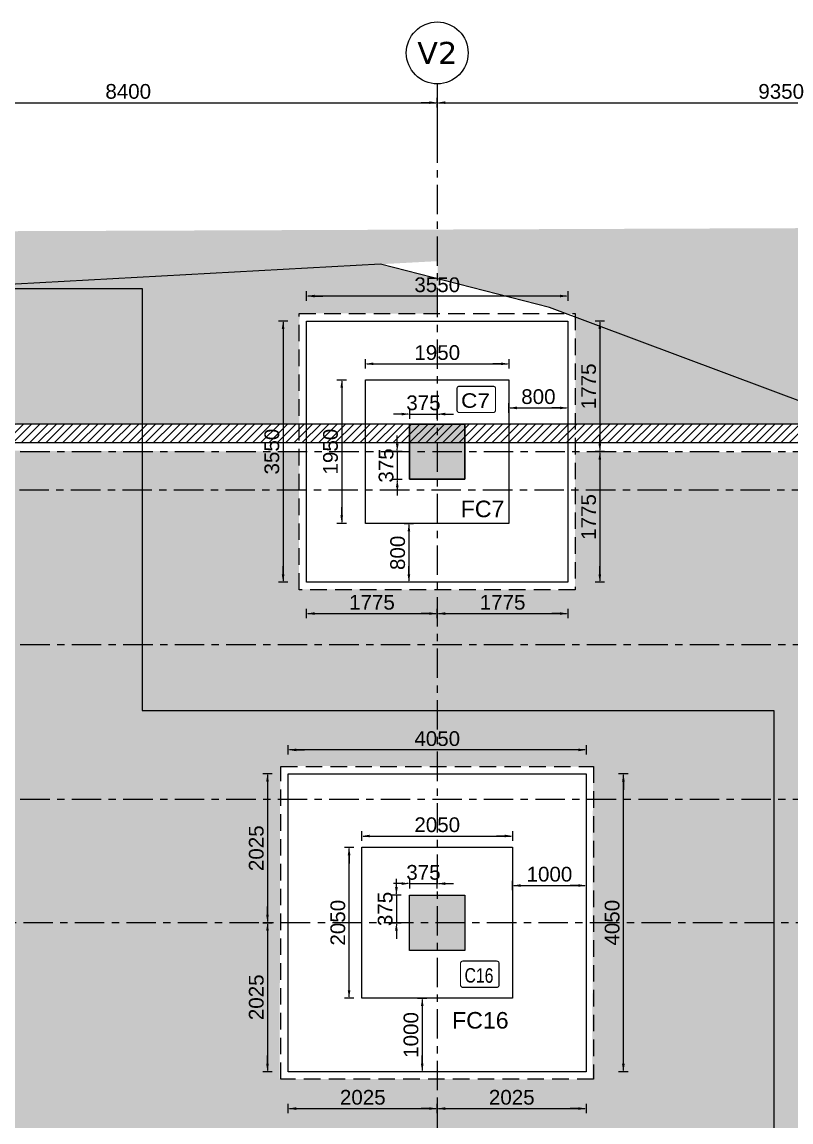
# Model space of a CAD drawing. Extents: x 1878645 to 3043969, y -1160829 to -603973.
# Drawn here: x 2098487 to 2108940, y -660849 to -645905 of the extents above; entities that cross this region are included whole.
import ezdxf
from ezdxf.enums import TextEntityAlignment as Align

# ---------------------------------------------------------------- set-up
doc = ezdxf.new("R2010")
doc.units = 0
doc.header["$LTSCALE"] = 100
doc.header["$PDMODE"] = 66
doc.linetypes.add('Grids', pattern=[7, 4, -1, 1, -1])
doc.linetypes.add('SCHidden', pattern=[0.375, 0.25, -0.125])
doc.layers.get('Defpoints').update_dxf_attribs({"lineweight": 0})
for name, color, linetype in [('A-DIMN-100', 5, 'Continuous'), ('COMMENTS', 30, 'Continuous'), ('Dim', 3, 'Continuous'), ('Footing', 5, 'Continuous'), ('Footing Nos', 4, 'Continuous'), ('LATLONG', 7, 'Continuous'), ('PCC', 2, 'Continuous'), ('RETAIN-WALL', 1, 'Continuous')]:
    doc.layers.add(name, color=color, linetype=linetype)
for name, color, linetype, lineweight in [('A-GRID', 8, 'Grids', 0), ('A-GRID-TAG', 3, 'Continuous', 0), ('ECO COL', 6, 'Continuous', 0), ('Eco_  CNO', 7, 'Continuous', 25)]:
    doc.layers.add(name, color=color, linetype=linetype, lineweight=lineweight)
doc.styles.add('ARIAL', font='arial.ttf')
doc.styles.add('ITA', font='simplex.shx')
doc.styles.add('SC-BBS1', font='SansSerif')
doc.styles.get("Standard").update_dxf_attribs({"font": 'verdana.ttf'})
doc.dimstyles.new('A-150-DIM-EXT_MAIN(FT)', dxfattribs={"dimscale": 0, "dimtxt": 200, "dimasz": 18, "dimexe": 100, "dimexo": 100, "dimgap": 50, "dimtad": 1, "dimdec": 0, "dimdsep": 46, "dimtxsty": 'ARIAL', "dimblk": 'A3', "dimcen": 0.025, "dimse1": 1, "dimse2": 1, "dimclrd": 256, "dimclre": 256, "dimclrt": 7, "dimazin": 2, "dimtfac": 1, "dimtdec": 0, "dimtix": 1, "dimtmove": 2, "dimatfit": 3, "dimldrblk": 'WSA-DOT-100', "dimfxl": 1, "dimtolj": 1, "dimtzin": 0, "dimarcsym": 0})

# ---------------------------------------------------------------- blocks, each defined once
blk = doc.blocks.new('*U14')
at = {"layer": 'A-GRID-TAG', "color": 8, "linetype": 'Grids', "lineweight": 15}
for p, q in [((0, 8), (0, 4)), ((0, 4), (0, 0))]:
    blk.add_line(p, q, dxfattribs=at)
at = {"layer": 'A-GRID-TAG', "linetype": 'Continuous'}
blk.add_circle((0, 13), 5, dxfattribs=at)
at = {"layer": 'A-GRID-TAG', "color": 7}
blk.add_attdef('GN', text='', height=4, dxfattribs=at).set_placement((0, 13), align=Align.MIDDLE_CENTER)
blk = doc.blocks.new('A2')
at = {"layer": 'Dim', "linetype": 'ByBlock', "lineweight": -2, "extrusion": (0, 0, -1)}
blk.add_lwpolyline([(6, 0), (12.2, 0)], dxfattribs=at)
blk.add_solid([(6, -1), (0, 0), (6, 1)], dxfattribs=at)
blk = doc.blocks.new('A3')
at = {"layer": 'Dim', "linetype": 'ByBlock', "lineweight": -2}
blk.add_line((0, 3.59), (0, -3.59), dxfattribs=at)
blk.add_blockref('A2', (0, 0), dxfattribs=at)
blk = doc.blocks.new('*D438')
at = {"layer": 'Defpoints', "color": 0, "transparency": 16777216}
for p in [(2104131, -651232), (2103756, -651367), (2104131, -651367)]:
    blk.add_point(p, dxfattribs=at)
at = {"layer": 'Dim', "lineweight": -2, "transparency": 16777216}
for p, q in [((2103738, -651232), (2103720, -651232)), ((2103756, -651232), (2104131, -651232)), ((2104149, -651232), (2104167, -651232))]:
    blk.add_line(p, q, dxfattribs=at)
at = {"layer": 'Dim', "lineweight": -2, "transparency": 16777216, "xscale": 18, "yscale": 18, "zscale": 18}
blk.add_blockref('A3', (2103756, -651232), dxfattribs=at)
at = {"layer": 'Dim', "lineweight": -2, "transparency": 16777216, "xscale": 18, "yscale": 18, "zscale": 18, "rotation": 180}
blk.add_blockref('A3', (2104131, -651232), dxfattribs=at)
at = {"layer": 'Dim', "color": 7, "transparency": 16777216, "insert": (2103944, -651080), "char_height": 200, "attachment_point": 5, "style": 'ARIAL'}
blk.add_mtext('\\A1;375', dxfattribs=at)
blk = doc.blocks.new('WSA-DOT-100')
at = {"layer": 'A-DIMN-100', "color": 5}
for p, q in [((0, -200), (0, 200)), ((-200, 0), (200, 0))]:
    blk.add_line(p, q, dxfattribs=at)
at = {"layer": 'A-DIMN-100', "color": 1, "const_width": 60}
blk.add_lwpolyline([(-30, 0, 1), (30, 0, 1)], format="xyb", close=True, dxfattribs=at)
blk = doc.blocks.new('*D439')
at = {"layer": 'Defpoints', "color": 0, "transparency": 16777216}
for p in [(2103756, -651742), (2103588, -652117), (2103756, -652117)]:
    blk.add_point(p, dxfattribs=at)
at = {"layer": 'Dim', "lineweight": -2, "transparency": 16777216}
for p, q in [((2103588, -651724), (2103588, -651706)), ((2103588, -651742), (2103588, -652117)), ((2103588, -652135), (2103588, -652153))]:
    blk.add_line(p, q, dxfattribs=at)
at = {"layer": 'Dim', "lineweight": -2, "transparency": 16777216, "xscale": 18, "yscale": 18, "zscale": 18}
for p, rotation in [((2103588, -651742), 270), ((2103588, -652117), 90)]:
    blk.add_blockref('A3', p, dxfattribs=dict(at, rotation=rotation))
at = {"layer": 'Dim', "color": 7, "transparency": 16777216, "insert": (2103436, -651930), "char_height": 200, "attachment_point": 5, "rotation": 90, "style": 'ARIAL'}
blk.add_mtext('\\A1;375', dxfattribs=at)
blk = doc.blocks.new('*D440')
at = {"layer": 'Defpoints', "color": 0, "transparency": 16777216}
for p in [(2103156, -650767), (2102833, -652717), (2103156, -652717)]:
    blk.add_point(p, dxfattribs=at)
at = {"layer": 'Dim', "lineweight": -2, "transparency": 16777216}
blk.add_line((2102833, -650785), (2102833, -652699), dxfattribs=at)
at = {"layer": 'Dim', "lineweight": -2, "transparency": 16777216, "xscale": 18, "yscale": 18, "zscale": 18}
for p, rotation in [((2102833, -650767), 90), ((2102833, -652717), 270)]:
    blk.add_blockref('A3', p, dxfattribs=dict(at, rotation=rotation))
at = {"layer": 'Dim', "color": 7, "transparency": 16777216, "insert": (2102681, -651742), "char_height": 200, "attachment_point": 5, "rotation": 90, "style": 'ARIAL'}
blk.add_mtext('\\A1;1950', dxfattribs=at)
blk = doc.blocks.new('*D441')
at = {"layer": 'Defpoints', "color": 0, "transparency": 16777216}
for p in [(2105106, -650549), (2103156, -650767), (2105106, -650767)]:
    blk.add_point(p, dxfattribs=at)
at = {"layer": 'Dim', "lineweight": -2, "transparency": 16777216}
blk.add_line((2103174, -650549), (2105088, -650549), dxfattribs=at)
at = {"layer": 'Dim', "lineweight": -2, "transparency": 16777216, "xscale": 18, "yscale": 18, "zscale": 18, "rotation": 180}
blk.add_blockref('A3', (2103156, -650549), dxfattribs=at)
at = {"layer": 'Dim', "lineweight": -2, "transparency": 16777216, "xscale": 18, "yscale": 18, "zscale": 18}
blk.add_blockref('A3', (2105106, -650549), dxfattribs=at)
at = {"layer": 'Dim', "color": 7, "transparency": 16777216, "insert": (2104131, -650397), "char_height": 200, "attachment_point": 5, "style": 'ARIAL'}
blk.add_mtext('\\A1;1950', dxfattribs=at)
blk = doc.blocks.new('*D442')
at = {"layer": 'Defpoints', "color": 0, "transparency": 16777216}
for p in [(2105106, -651131), (2105906, -651131), (2105906, -651148)]:
    blk.add_point(p, dxfattribs=at)
at = {"layer": 'Dim', "lineweight": -2, "transparency": 16777216}
blk.add_line((2105124, -651148), (2105888, -651148), dxfattribs=at)
at = {"layer": 'Dim', "lineweight": -2, "transparency": 16777216, "xscale": 18, "yscale": 18, "zscale": 18, "rotation": 180}
blk.add_blockref('A3', (2105106, -651148), dxfattribs=at)
at = {"layer": 'Dim', "lineweight": -2, "transparency": 16777216, "xscale": 18, "yscale": 18, "zscale": 18}
blk.add_blockref('A3', (2105906, -651148), dxfattribs=at)
at = {"layer": 'Dim', "color": 7, "transparency": 16777216, "insert": (2105506, -650996), "char_height": 200, "attachment_point": 5, "style": 'ARIAL'}
blk.add_mtext('\\A1;800', dxfattribs=at)
blk = doc.blocks.new('*D443')
at = {"layer": 'Defpoints', "color": 0, "transparency": 16777216}
for p in [(2103746, -652717), (2103746, -653517), (2103746, -653517)]:
    blk.add_point(p, dxfattribs=at)
at = {"layer": 'Dim', "lineweight": -2, "transparency": 16777216}
blk.add_line((2103746, -652735), (2103746, -653499), dxfattribs=at)
at = {"layer": 'Dim', "lineweight": -2, "transparency": 16777216, "xscale": 18, "yscale": 18, "zscale": 18}
for p, rotation in [((2103746, -652717), 90), ((2103746, -653517), 270)]:
    blk.add_blockref('A3', p, dxfattribs=dict(at, rotation=rotation))
at = {"layer": 'Dim', "color": 7, "transparency": 16777216, "insert": (2103594, -653117), "char_height": 200, "attachment_point": 5, "rotation": 90, "style": 'ARIAL'}
blk.add_mtext('\\A1;800', dxfattribs=at)
blk = doc.blocks.new('*D444')
at = {"layer": 'Defpoints', "color": 0, "transparency": 16777216}
for p in [(2102356, -649628), (2102356, -649967), (2105906, -649967)]:
    blk.add_point(p, dxfattribs=at)
at = {"layer": 'Dim', "lineweight": -2, "transparency": 16777216}
blk.add_line((2105888, -649628), (2102374, -649628), dxfattribs=at)
at = {"layer": 'Dim', "lineweight": -2, "transparency": 16777216, "xscale": 18, "yscale": 18, "zscale": 18, "rotation": 180}
blk.add_blockref('A3', (2102356, -649628), dxfattribs=at)
at = {"layer": 'Dim', "lineweight": -2, "transparency": 16777216, "xscale": 18, "yscale": 18, "zscale": 18}
blk.add_blockref('A3', (2105906, -649628), dxfattribs=at)
at = {"layer": 'Dim', "color": 7, "transparency": 16777216, "insert": (2104131, -649476), "char_height": 200, "attachment_point": 5, "style": 'ARIAL'}
blk.add_mtext('\\A1;3550', dxfattribs=at)
blk = doc.blocks.new('*D445')
at = {"layer": 'Defpoints', "color": 0, "transparency": 16777216}
for p in [(2102356, -649967), (2102036, -653517), (2102356, -653517)]:
    blk.add_point(p, dxfattribs=at)
at = {"layer": 'Dim', "lineweight": -2, "transparency": 16777216}
blk.add_line((2102036, -649985), (2102036, -653499), dxfattribs=at)
at = {"layer": 'Dim', "lineweight": -2, "transparency": 16777216, "xscale": 18, "yscale": 18, "zscale": 18}
for p, rotation in [((2102036, -649967), 90), ((2102036, -653517), 270)]:
    blk.add_blockref('A3', p, dxfattribs=dict(at, rotation=rotation))
at = {"layer": 'Dim', "color": 7, "transparency": 16777216, "insert": (2101884, -651742), "char_height": 200, "attachment_point": 5, "rotation": 90, "style": 'ARIAL'}
blk.add_mtext('\\A1;3550', dxfattribs=at)
blk = doc.blocks.new('*D446')
at = {"layer": 'Defpoints', "color": 0, "transparency": 16777216}
for p in [(2105906, -649967), (2105906, -651742), (2106341, -651742)]:
    blk.add_point(p, dxfattribs=at)
at = {"layer": 'Dim', "lineweight": -2, "transparency": 16777216}
blk.add_line((2106341, -649985), (2106341, -651724), dxfattribs=at)
at = {"layer": 'Dim', "lineweight": -2, "transparency": 16777216, "xscale": 18, "yscale": 18, "zscale": 18}
for p, rotation in [((2106341, -649967), 90), ((2106341, -651742), 270)]:
    blk.add_blockref('A3', p, dxfattribs=dict(at, rotation=rotation))
at = {"layer": 'Dim', "color": 7, "transparency": 16777216, "insert": (2106189, -650855), "char_height": 200, "attachment_point": 5, "rotation": 90, "style": 'ARIAL'}
blk.add_mtext('\\A1;1775', dxfattribs=at)
blk = doc.blocks.new('*D447')
at = {"layer": 'Defpoints', "color": 0, "transparency": 16777216}
for p in [(2105906, -651742), (2105906, -653517), (2106341, -653517)]:
    blk.add_point(p, dxfattribs=at)
at = {"layer": 'Dim', "lineweight": -2, "transparency": 16777216}
blk.add_line((2106341, -651760), (2106341, -653499), dxfattribs=at)
at = {"layer": 'Dim', "lineweight": -2, "transparency": 16777216, "xscale": 18, "yscale": 18, "zscale": 18}
for p, rotation in [((2106341, -651742), 90), ((2106341, -653517), 270)]:
    blk.add_blockref('A3', p, dxfattribs=dict(at, rotation=rotation))
at = {"layer": 'Dim', "color": 7, "transparency": 16777216, "insert": (2106189, -652630), "char_height": 200, "attachment_point": 5, "rotation": 90, "style": 'ARIAL'}
blk.add_mtext('\\A1;1775', dxfattribs=at)
blk = doc.blocks.new('*D448')
at = {"layer": 'Defpoints', "color": 0, "transparency": 16777216}
for p in [(2102356, -653517), (2104131, -653517), (2104131, -653942)]:
    blk.add_point(p, dxfattribs=at)
at = {"layer": 'Dim', "lineweight": -2, "transparency": 16777216}
blk.add_line((2102374, -653942), (2104113, -653942), dxfattribs=at)
at = {"layer": 'Dim', "lineweight": -2, "transparency": 16777216, "xscale": 18, "yscale": 18, "zscale": 18, "rotation": 180}
blk.add_blockref('A3', (2102356, -653942), dxfattribs=at)
at = {"layer": 'Dim', "lineweight": -2, "transparency": 16777216, "xscale": 18, "yscale": 18, "zscale": 18}
blk.add_blockref('A3', (2104131, -653942), dxfattribs=at)
at = {"layer": 'Dim', "color": 7, "transparency": 16777216, "insert": (2103244, -653790), "char_height": 200, "attachment_point": 5, "style": 'ARIAL'}
blk.add_mtext('\\A1;1775', dxfattribs=at)
blk = doc.blocks.new('*D449')
at = {"layer": 'Defpoints', "color": 0, "transparency": 16777216}
for p in [(2104131, -653517), (2105906, -653517), (2105906, -653942)]:
    blk.add_point(p, dxfattribs=at)
at = {"layer": 'Dim', "lineweight": -2, "transparency": 16777216}
blk.add_line((2104149, -653942), (2105888, -653942), dxfattribs=at)
at = {"layer": 'Dim', "lineweight": -2, "transparency": 16777216, "xscale": 18, "yscale": 18, "zscale": 18, "rotation": 180}
blk.add_blockref('A3', (2104131, -653942), dxfattribs=at)
at = {"layer": 'Dim', "lineweight": -2, "transparency": 16777216, "xscale": 18, "yscale": 18, "zscale": 18}
blk.add_blockref('A3', (2105906, -653942), dxfattribs=at)
at = {"layer": 'Dim', "color": 7, "transparency": 16777216, "insert": (2105019, -653790), "char_height": 200, "attachment_point": 5, "style": 'ARIAL'}
blk.add_mtext('\\A1;1775', dxfattribs=at)
blk = doc.blocks.new('*D465')
at = {"layer": 'Defpoints', "color": 0, "transparency": 16777216}
for p in [(2103756, -657767), (2103576, -658142), (2103756, -658142)]:
    blk.add_point(p, dxfattribs=at)
at = {"layer": 'Dim', "lineweight": -2, "transparency": 16777216}
for p, q in [((2103576, -657749), (2103576, -657731)), ((2103576, -657767), (2103576, -658142)), ((2103576, -658160), (2103576, -658178))]:
    blk.add_line(p, q, dxfattribs=at)
at = {"layer": 'Dim', "lineweight": -2, "transparency": 16777216, "xscale": 18, "yscale": 18, "zscale": 18}
for p, rotation in [((2103576, -657767), 270), ((2103576, -658142), 90)]:
    blk.add_blockref('A3', p, dxfattribs=dict(at, rotation=rotation))
at = {"layer": 'Dim', "color": 7, "transparency": 16777216, "insert": (2103424, -657955), "char_height": 200, "attachment_point": 5, "rotation": 90, "style": 'ARIAL'}
blk.add_mtext('\\A1;375', dxfattribs=at)
blk = doc.blocks.new('*D466')
at = {"layer": 'Defpoints', "color": 0, "transparency": 16777216}
for p in [(2104131, -657611), (2103756, -657767), (2104131, -657767)]:
    blk.add_point(p, dxfattribs=at)
at = {"layer": 'Dim', "lineweight": -2, "transparency": 16777216}
for p, q in [((2103738, -657611), (2103720, -657611)), ((2103756, -657611), (2104131, -657611)), ((2104149, -657611), (2104167, -657611))]:
    blk.add_line(p, q, dxfattribs=at)
at = {"layer": 'Dim', "lineweight": -2, "transparency": 16777216, "xscale": 18, "yscale": 18, "zscale": 18}
blk.add_blockref('A3', (2103756, -657611), dxfattribs=at)
at = {"layer": 'Dim', "lineweight": -2, "transparency": 16777216, "xscale": 18, "yscale": 18, "zscale": 18, "rotation": 180}
blk.add_blockref('A3', (2104131, -657611), dxfattribs=at)
at = {"layer": 'Dim', "color": 7, "transparency": 16777216, "insert": (2103944, -657459), "char_height": 200, "attachment_point": 5, "style": 'ARIAL'}
blk.add_mtext('\\A1;375', dxfattribs=at)
blk = doc.blocks.new('*D467')
at = {"layer": 'Defpoints', "color": 0, "transparency": 16777216}
for p in [(2105156, -657611), (2106156, -657611), (2106156, -657637)]:
    blk.add_point(p, dxfattribs=at)
at = {"layer": 'Dim', "lineweight": -2, "transparency": 16777216}
blk.add_line((2105174, -657637), (2106138, -657637), dxfattribs=at)
at = {"layer": 'Dim', "lineweight": -2, "transparency": 16777216, "xscale": 18, "yscale": 18, "zscale": 18, "rotation": 180}
blk.add_blockref('A3', (2105156, -657637), dxfattribs=at)
at = {"layer": 'Dim', "lineweight": -2, "transparency": 16777216, "xscale": 18, "yscale": 18, "zscale": 18}
blk.add_blockref('A3', (2106156, -657637), dxfattribs=at)
at = {"layer": 'Dim', "color": 7, "transparency": 16777216, "insert": (2105656, -657484), "char_height": 200, "attachment_point": 5, "style": 'ARIAL'}
blk.add_mtext('\\A1;1000', dxfattribs=at)
blk = doc.blocks.new('*D468')
at = {"layer": 'Defpoints', "color": 0, "transparency": 16777216}
for p in [(2103907, -659167), (2103907, -660167), (2103927, -660167)]:
    blk.add_point(p, dxfattribs=at)
at = {"layer": 'Dim', "lineweight": -2, "transparency": 16777216}
blk.add_line((2103927, -659185), (2103927, -660149), dxfattribs=at)
at = {"layer": 'Dim', "lineweight": -2, "transparency": 16777216, "xscale": 18, "yscale": 18, "zscale": 18}
for p, rotation in [((2103927, -659167), 90), ((2103927, -660167), 270)]:
    blk.add_blockref('A3', p, dxfattribs=dict(at, rotation=rotation))
at = {"layer": 'Dim', "color": 7, "transparency": 16777216, "insert": (2103775, -659667), "char_height": 200, "attachment_point": 5, "rotation": 90, "style": 'ARIAL'}
blk.add_mtext('\\A1;1000', dxfattribs=at)
blk = doc.blocks.new('*D469')
at = {"layer": 'Defpoints', "color": 0, "transparency": 16777216}
for p in [(2102933, -657117), (2103106, -657117), (2103106, -659167)]:
    blk.add_point(p, dxfattribs=at)
at = {"layer": 'Dim', "lineweight": -2, "transparency": 16777216}
blk.add_line((2102933, -659149), (2102933, -657135), dxfattribs=at)
at = {"layer": 'Dim', "lineweight": -2, "transparency": 16777216, "xscale": 18, "yscale": 18, "zscale": 18}
for p, rotation in [((2102933, -657117), 90), ((2102933, -659167), 270)]:
    blk.add_blockref('A3', p, dxfattribs=dict(at, rotation=rotation))
at = {"layer": 'Dim', "color": 7, "transparency": 16777216, "insert": (2102781, -658142), "char_height": 200, "attachment_point": 5, "rotation": 90, "style": 'ARIAL'}
blk.add_mtext('\\A1;2050', dxfattribs=at)
blk = doc.blocks.new('*D470')
at = {"layer": 'Defpoints', "color": 0, "transparency": 16777216}
for p in [(2105156, -656964), (2103106, -657117), (2105156, -657117)]:
    blk.add_point(p, dxfattribs=at)
at = {"layer": 'Dim', "lineweight": -2, "transparency": 16777216}
blk.add_line((2103124, -656964), (2105138, -656964), dxfattribs=at)
at = {"layer": 'Dim', "lineweight": -2, "transparency": 16777216, "xscale": 18, "yscale": 18, "zscale": 18, "rotation": 180}
blk.add_blockref('A3', (2103106, -656964), dxfattribs=at)
at = {"layer": 'Dim', "lineweight": -2, "transparency": 16777216, "xscale": 18, "yscale": 18, "zscale": 18}
blk.add_blockref('A3', (2105156, -656964), dxfattribs=at)
at = {"layer": 'Dim', "color": 7, "transparency": 16777216, "insert": (2104131, -656812), "char_height": 200, "attachment_point": 5, "style": 'ARIAL'}
blk.add_mtext('\\A1;2050', dxfattribs=at)
blk = doc.blocks.new('*D471')
at = {"layer": 'Defpoints', "color": 0, "transparency": 16777216}
for p in [(2102106, -655794), (2102106, -656117), (2106156, -656117)]:
    blk.add_point(p, dxfattribs=at)
at = {"layer": 'Dim', "lineweight": -2, "transparency": 16777216}
blk.add_line((2106138, -655794), (2102124, -655794), dxfattribs=at)
at = {"layer": 'Dim', "lineweight": -2, "transparency": 16777216, "xscale": 18, "yscale": 18, "zscale": 18, "rotation": 180}
blk.add_blockref('A3', (2102106, -655794), dxfattribs=at)
at = {"layer": 'Dim', "lineweight": -2, "transparency": 16777216, "xscale": 18, "yscale": 18, "zscale": 18}
blk.add_blockref('A3', (2106156, -655794), dxfattribs=at)
at = {"layer": 'Dim', "color": 7, "transparency": 16777216, "insert": (2104131, -655642), "char_height": 200, "attachment_point": 5, "style": 'ARIAL'}
blk.add_mtext('\\A1;4050', dxfattribs=at)
blk = doc.blocks.new('*D472')
at = {"layer": 'Defpoints', "color": 0, "transparency": 16777216}
for p in [(2102106, -656117), (2101824, -658142), (2102106, -658142)]:
    blk.add_point(p, dxfattribs=at)
at = {"layer": 'Dim', "lineweight": -2, "transparency": 16777216}
blk.add_line((2101824, -656135), (2101824, -658124), dxfattribs=at)
at = {"layer": 'Dim', "lineweight": -2, "transparency": 16777216, "xscale": 18, "yscale": 18, "zscale": 18}
for p, rotation in [((2101824, -656117), 90), ((2101824, -658142), 270)]:
    blk.add_blockref('A3', p, dxfattribs=dict(at, rotation=rotation))
at = {"layer": 'Dim', "color": 7, "transparency": 16777216, "insert": (2101672, -657130), "char_height": 200, "attachment_point": 5, "rotation": 90, "style": 'ARIAL'}
blk.add_mtext('\\A1;2025', dxfattribs=at)
blk = doc.blocks.new('*D473')
at = {"layer": 'Defpoints', "color": 0, "transparency": 16777216}
for p in [(2102106, -658142), (2101824, -660167), (2102106, -660167)]:
    blk.add_point(p, dxfattribs=at)
at = {"layer": 'Dim', "lineweight": -2, "transparency": 16777216}
blk.add_line((2101824, -658160), (2101824, -660149), dxfattribs=at)
at = {"layer": 'Dim', "lineweight": -2, "transparency": 16777216, "xscale": 18, "yscale": 18, "zscale": 18}
for p, rotation in [((2101824, -658142), 90), ((2101824, -660167), 270)]:
    blk.add_blockref('A3', p, dxfattribs=dict(at, rotation=rotation))
at = {"layer": 'Dim', "color": 7, "transparency": 16777216, "insert": (2101672, -659155), "char_height": 200, "attachment_point": 5, "rotation": 90, "style": 'ARIAL'}
blk.add_mtext('\\A1;2025', dxfattribs=at)
blk = doc.blocks.new('*D474')
at = {"layer": 'Defpoints', "color": 0, "transparency": 16777216}
for p in [(2106156, -656117), (2106661, -656117), (2106156, -660167)]:
    blk.add_point(p, dxfattribs=at)
at = {"layer": 'Dim', "lineweight": -2, "transparency": 16777216}
blk.add_line((2106661, -660149), (2106661, -656135), dxfattribs=at)
at = {"layer": 'Dim', "lineweight": -2, "transparency": 16777216, "xscale": 18, "yscale": 18, "zscale": 18}
for p, rotation in [((2106661, -656117), 90), ((2106661, -660167), 270)]:
    blk.add_blockref('A3', p, dxfattribs=dict(at, rotation=rotation))
at = {"layer": 'Dim', "color": 7, "transparency": 16777216, "insert": (2106509, -658142), "char_height": 200, "attachment_point": 5, "rotation": 90, "style": 'ARIAL'}
blk.add_mtext('\\A1;4050', dxfattribs=at)
blk = doc.blocks.new('*D475')
at = {"layer": 'Defpoints', "color": 0, "transparency": 16777216}
for p in [(2102106, -660167), (2104131, -660167), (2104131, -660667)]:
    blk.add_point(p, dxfattribs=at)
at = {"layer": 'Dim', "lineweight": -2, "transparency": 16777216}
blk.add_line((2102124, -660667), (2104113, -660667), dxfattribs=at)
at = {"layer": 'Dim', "lineweight": -2, "transparency": 16777216, "xscale": 18, "yscale": 18, "zscale": 18, "rotation": 180}
blk.add_blockref('A3', (2102106, -660667), dxfattribs=at)
at = {"layer": 'Dim', "lineweight": -2, "transparency": 16777216, "xscale": 18, "yscale": 18, "zscale": 18}
blk.add_blockref('A3', (2104131, -660667), dxfattribs=at)
at = {"layer": 'Dim', "color": 7, "transparency": 16777216, "insert": (2103119, -660515), "char_height": 200, "attachment_point": 5, "style": 'ARIAL'}
blk.add_mtext('\\A1;2025', dxfattribs=at)
blk = doc.blocks.new('*D476')
at = {"layer": 'Defpoints', "color": 0, "transparency": 16777216}
for p in [(2104131, -660167), (2106156, -660167), (2106156, -660667)]:
    blk.add_point(p, dxfattribs=at)
at = {"layer": 'Dim', "lineweight": -2, "transparency": 16777216}
blk.add_line((2104149, -660667), (2106138, -660667), dxfattribs=at)
at = {"layer": 'Dim', "lineweight": -2, "transparency": 16777216, "xscale": 18, "yscale": 18, "zscale": 18, "rotation": 180}
blk.add_blockref('A3', (2104131, -660667), dxfattribs=at)
at = {"layer": 'Dim', "lineweight": -2, "transparency": 16777216, "xscale": 18, "yscale": 18, "zscale": 18}
blk.add_blockref('A3', (2106156, -660667), dxfattribs=at)
at = {"layer": 'Dim', "color": 7, "transparency": 16777216, "insert": (2105144, -660515), "char_height": 200, "attachment_point": 5, "style": 'ARIAL'}
blk.add_mtext('\\A1;2025', dxfattribs=at)
blk = doc.blocks.new('*D415')
at = {"layer": 'Defpoints', "color": 0, "transparency": 16777216}
for p in [(2095731, -647001), (2104131, -647001), (2104131, -647001)]:
    blk.add_point(p, dxfattribs=at)
at = {"layer": 'Dim', "lineweight": -2, "transparency": 16777216}
blk.add_line((2095749, -647001), (2104113, -647001), dxfattribs=at)
at = {"layer": 'Dim', "lineweight": -2, "transparency": 16777216, "xscale": 18, "yscale": 18, "zscale": 18, "rotation": 180}
blk.add_blockref('A3', (2095731, -647001), dxfattribs=at)
at = {"layer": 'Dim', "lineweight": -2, "transparency": 16777216, "xscale": 18, "yscale": 18, "zscale": 18}
blk.add_blockref('A3', (2104131, -647001), dxfattribs=at)
at = {"layer": 'Dim', "color": 7, "transparency": 16777216, "insert": (2099931, -646849), "char_height": 200, "attachment_point": 5, "style": 'ARIAL'}
blk.add_mtext('\\A1;8400', dxfattribs=at)
blk = doc.blocks.new('*D416')
at = {"layer": 'Defpoints', "color": 0, "transparency": 16777216}
for p in [(2104131, -647001), (2113481, -647001), (2113481, -647169)]:
    blk.add_point(p, dxfattribs=at)
at = {"layer": 'Dim', "lineweight": -2, "transparency": 16777216}
blk.add_line((2104149, -647001), (2113463, -647001), dxfattribs=at)
at = {"layer": 'Dim', "lineweight": -2, "transparency": 16777216, "xscale": 18, "yscale": 18, "zscale": 18, "rotation": 180}
blk.add_blockref('A3', (2104131, -647001), dxfattribs=at)
at = {"layer": 'Dim', "lineweight": -2, "transparency": 16777216, "xscale": 18, "yscale": 18, "zscale": 18}
blk.add_blockref('A3', (2113481, -647001), dxfattribs=at)
at = {"layer": 'Dim', "color": 7, "transparency": 16777216, "insert": (2108806, -646849), "char_height": 200, "attachment_point": 5, "style": 'ARIAL'}
blk.add_mtext('\\A1;9350', dxfattribs=at)
blk = doc.blocks.new('Co')
at = {"const_width": 0.75}
blk.add_lwpolyline([(-12.57, -7.17), (-12.57, 6.59, -0.414214), (-11.07, 8.09), (10.51, 8.09, -0.414214), (12.01, 6.59), (12.01, -7.17, -0.414214), (10.51, -8.67), (-11.07, -8.67, -0.414214)], format="xyb", close=True, dxfattribs=at)
at = {"style": 'ITA', "width": 0.669972}
blk.add_attdef('COL', text='', height=10.5, rotation=0.63804, dxfattribs=at).set_placement((-9.93, -5.51), (8.49, -5.3), align=Align.FIT)
blk = doc.blocks.new('zw$E91A')
at = {"layer": 'LATLONG'}
h = blk.add_hatch(dxfattribs=at)
h.set_pattern_fill('DOTS', color=34, scale=5000, angle=14.7135)
h.set_pattern_definition([(14.7135214, (-3858170.47, -4315245.76), (71.755536, 341.937795), [0, -312.5])])
h.paths.add_polyline_path([(30879, 22964), (25906, 22973), (25902, 20848), (23777, 20852), (23770, 17252), (26295, 17247), (26290, 14722), (28215, 14719), (28395, 18803)])
h.paths.add_polyline_path([(31009, 24638), (25909, 24648), (25906, 22973), (30879, 22964), (31006, 23177)])
h.paths.add_polyline_path([(32132, 26736), (23788, 26752), (23785, 25102), (25910, 25098), (25909, 24648), (31009, 24638), (31010, 25088), (32146, 25086), (32529, 25728)])
h.paths.add_polyline_path([(30307, 28840), (25667, 28849), (25665, 27499), (23790, 27502), (23788, 26752), (32132, 26736), (31836, 27487), (31265, 27488), (31266, 28057)])
h.paths.add_polyline_path([(23777, 20852), (21652, 20856), (21656, 22981), (17506, 22989), (17502, 20864), (15377, 20868), (15370, 17193), (17820, 17189), (17815, 14739), (21240, 14732), (21245, 17257), (23770, 17252)])
h.paths.add_polyline_path([(15377, 20868), (15252, 20868), (15250, 19919), (9950, 19929), (9940, 14754), (12915, 14748), (12920, 17198), (15370, 17193)])
h.paths.add_polyline_path([(9701, 20179), (15001, 20169), (15002, 20869), (13252, 20872), (13256, 22997), (8290, 23007), (6636, 19873), (3573, 12845), (838, 5315), (0, 1230), (5030, 1501), (11733, 1129), (15339, 896), (15341, 2043), (13341, 2047), (13344, 3672), (9669, 3679)])
h.paths.add_polyline_path([(12915, 14748), (9940, 14754), (9933, 10979), (15358, 10968), (15361, 12293), (12911, 12298)], flags=17)
h.paths.add_polyline_path([(21240, 14732), (17815, 14739), (17811, 12289), (15361, 12293), (15358, 10968), (23758, 10952), (23760, 12202), (21235, 12207)])
h.paths.add_polyline_path([(23758, 10952), (15358, 10968), (15349, 6043), (17349, 6039), (17345, 4039), (21545, 4031), (21549, 6231), (23749, 6227)])
h.paths.add_polyline_path([(15358, 10968), (9933, 10979), (9920, 4054), (13345, 4047), (13349, 6047), (15349, 6043)], flags=17)
h.paths.add_polyline_path([(27866, 10944), (23758, 10952), (23749, 6227), (25949, 6223), (25945, 4023), (26690, 4022), (27298, 7113), (27633, 8423)])
h.paths.add_polyline_path([(26290, 14722), (26190, 14723), (26186, 12298), (23761, 12302), (23760, 12202), (26285, 12197)])
h.paths.add_polyline_path([(28215, 14719), (26290, 14722), (26285, 12197), (23760, 12202), (23758, 10952), (27866, 10944)])
h.paths.add_polyline_path([(21544, 3657), (17344, 3665), (17341, 2039), (15341, 2043), (15339, 896), (19147, 650), (23737, 102), (23741, 1827), (21541, 1831)])
h.paths.add_polyline_path([(23741, 1827), (23737, 102), (24590, 0), (26348, 2280), (26617, 3647), (25944, 3648), (25941, 1823)])
h.paths.add_polyline_path([(17509, 24664), (17506, 22989), (21656, 22981), (21659, 24656)])
h.paths.add_polyline_path([(23788, 26752), (15388, 26768), (15385, 25118), (17510, 25114), (17509, 24664), (21659, 24656), (21660, 25106), (23785, 25102)])
h.paths.add_polyline_path([(13259, 24672), (9832, 24679), (8747, 23873), (8290, 23007), (13256, 22997)])
h.paths.add_polyline_path([(15013, 26769), (11110, 26776), (10546, 25209), (9832, 24679), (13259, 24672), (13260, 25122), (15010, 25119)])
h.paths.add_polyline_path([(13842, 28871), (11865, 28875), (11110, 26776), (15013, 26769), (15015, 27844), (13840, 27846)])
h.paths.add_polyline_path([(21917, 28856), (16942, 28865), (16940, 27840), (15390, 27843), (15388, 26768), (23788, 26752), (23790, 27502), (21915, 27506)])
h.paths.add_polyline_path([(17394, 31616), (15397, 31507), (15396, 30943), (16946, 30940), (16944, 29766), (21919, 29756), (21921, 30923)])
h.paths.add_polyline_path([(13846, 30946), (15396, 30943), (15397, 31507), (12790, 31365), (12642, 30916), (12470, 30557), (12054, 29400), (13843, 29396)])
h.paths.add_polyline_path([(13116, 32353), (12790, 31365), (15397, 31507), (15398, 31956)])
h.paths.add_polyline_path([(12054, 29400), (11865, 28875), (13842, 28871), (13843, 29396)])
h.paths.add_polyline_path([(16943, 29390), (16942, 28865), (21917, 28856), (21918, 29381)])
h.paths.add_polyline_path([(25672, 31204), (25669, 30102), (26919, 29747), (29201, 29742), (28881, 30004)], flags=17)
h.paths.add_polyline_path([(23022, 31923), (17394, 31616), (21921, 30923), (21922, 31256), (23797, 31252), (23798, 31725)])
h.paths.add_polyline_path([(25668, 29374), (25667, 28849), (30307, 28840), (29662, 29366)])
h.paths.add_polyline_path([(25669, 30102), (25669, 29749), (26919, 29747)], flags=17)
h.paths.add_polyline_path([(15399, 32362), (15398, 31956), (17006, 31676), (17394, 31616), (23022, 31923), (21218, 32384)])
h.paths.add_polyline_path([(15399, 32362), (13116, 32353), (15398, 31956)])
h.paths.add_polyline_path([(15398, 31956), (15397, 31507), (17394, 31616), (17006, 31676)])
h.paths.add_polyline_path([(32262, 32427), (23798, 31965), (23798, 31725), (25318, 31336), (25552, 31249), (25672, 31249), (25672, 31204), (28881, 30004), (29201, 29742), (31269, 29738), (31272, 31238), (32141, 31236)])
h.paths.add_polyline_path([(29662, 29366), (30307, 28840), (31267, 28838), (31268, 29363)], flags=17)
h.paths.add_polyline_path([(23799, 32394), (23798, 31965), (32262, 32427)])
h.paths.add_polyline_path([(23799, 32394), (21218, 32384), (23022, 31923), (23798, 31965)])
at = {"layer": 'COMMENTS'}
blk.add_lwpolyline([(31775, 27641), (28881, 30004), (25318, 31336), (23022, 31923), (17394, 31616), (13116, 32353), (12642, 30916), (11806, 29168), (10546, 25209), (8747, 23873), (6636, 19873), (3573, 12845), (838, 5315), (0, 1230), (5030, 1501), (15339, 896), (19147, 650), (24590, 0)], dxfattribs=at)
blk.add_lwpolyline([(23417, 29003), (24169, 29003), (24169, 29751), (23417, 29751)], close=True, dxfattribs=at)
blk = doc.blocks.new('G$C92EAE22F')
at = {"layer": 'RETAIN-WALL', "lineweight": -3}
h = blk.add_hatch(dxfattribs=at)
h.set_pattern_fill('ANSI31', color=11, scale=25)
h.set_pattern_definition([(45, (-2234185.81, 595374.29), (-56.1266008, 56.1266008), [])])
edge = h.paths.add_edge_path()
edge.add_line((33123, 0), (33123, 250))
edge.add_line((33123, 250), (223, 250))
edge.add_line((223, 250), (223, 16250))
edge.add_line((223, 16250), (5523, 16250))
edge.add_line((5523, 16250), (5523, 25850))
edge.add_line((5523, 25850), (28573, 25850))
edge.add_line((28573, 25850), (28573, 28300))
edge.add_line((28573, 28300), (61173, 28300))
edge.add_line((61173, 28300), (61173, 251))
edge.add_line((61173, 251), (50723, 250))
edge.add_line((50723, 250), (50723, 0))
edge.add_line((50723, 0), (61423, 1))
edge.add_line((61423, 1), (61423, 28550))
edge.add_line((61423, 28550), (28323, 28550))
edge.add_line((28323, 28550), (28323, 26100))
edge.add_line((28323, 26100), (5273, 26100))
edge.add_line((5273, 26100), (5273, 16500))
edge.add_line((5273, 16500), (-27, 16500))
edge.add_line((-27, 16500), (-27, 0))
edge.add_line((-27, 0), (33123, 0))
blk.add_lwpolyline([(33123, 0), (33123, 250), (223, 250), (223, 16250), (5523, 16250), (5523, 25850), (28573, 25850), (28573, 28300), (61173, 28300), (61173, 251), (50723, 250), (50723, 0), (61423, 1), (61423, 28550), (28323, 28550), (28323, 26100), (5273, 26100), (5273, 16500), (-27, 16500), (-27, 0), (33123, 0)], dxfattribs=at)

msp = doc.modelspace()

# ---------------------------------------------------------------- hatches: boundary and pattern name
at = {"layer": 'ECO COL'}
h = msp.add_hatch(color=256, dxfattribs=at)
h.dxf.hatch_style = 1
h.paths.add_polyline_path([(2103756.01882, -651367.43132), (2103756.01882, -652117.44013), (2104506.01882, -652117.44013), (2104506.01882, -651367.43132)])
h = msp.add_hatch(color=256, dxfattribs=at)
h.dxf.hatch_style = 1
h.paths.add_polyline_path([(2103756.01882, -657767.43132), (2103756.01882, -658517.44013), (2104506.01882, -658517.44013), (2104506.01882, -657767.43132)])

# ---------------------------------------------------------------- linework, layer by layer
at = {"layer": 'A-GRID'}
for p, q in [((2104131.01882, -647417.03522), (2104131.01882, -682739.87014)), ((2158364.42469, -651742.45335), (2088240.36157, -651742.45335)), ((2159052.00469, -652267.43425), (2088240.36157, -652267.43425)), ((2158364.42469, -654367.43425), (2088240.36157, -654367.43425)), ((2158364.42469, -656467.43425), (2088240.36157, -656467.43425)), ((2157706.18259, -658142.44453), (2088240.36157, -658142.44453))]:
    msp.add_line(p, q, dxfattribs=at)
at = {"layer": 'Dim', "color": 40, "true_color": 0xf8d731}
msp.add_lwpolyline([(2092759.38401, -649527.50862), (2100121.76713, -649527.50862), (2100121.76713, -655259.46779), (2108706.96821, -655259.46779), (2108706.96821, -662274.23868), (2118005.25064, -662274.23868), (2118005.25064, -672907.8754), (2143113.65958, -672907.8754), (2143113.65958, -682129.30971), (2091341.96742, -682129.30971), (2091341.96742, -649527.6102), (2092759.38401, -649527.50862)], dxfattribs=at)
at = {"layer": 'ECO COL', "color": 4}
for points in [[(2103756.01882, -651367.43132), (2104506.01882, -651367.43132), (2104506.01882, -652117.44013), (2103756.01882, -652117.44013)], [(2103756.01882, -657767.43132), (2104506.01882, -657767.43132), (2104506.01882, -658517.44013), (2103756.01882, -658517.44013)]]:
    msp.add_lwpolyline(points, close=True, dxfattribs=at)
at = {"layer": 'Footing'}
for points in [[(2102356.01882, -653517.43132), (2102356.01882, -649967.43132), (2105906.01882, -649967.43132), (2105906.01882, -653517.43132)], [(2103156.01882, -652717.43132), (2103156.01882, -650767.43132), (2105106.01882, -650767.43132), (2105106.01882, -652717.43132)], [(2102106.01882, -660167.43132), (2102106.01882, -656117.43132), (2106156.01882, -656117.43132), (2106156.01882, -660167.43132)], [(2103106.01882, -659167.43132), (2103106.01882, -657117.43132), (2105156.01882, -657117.43132), (2105156.01882, -659167.43132)]]:
    msp.add_lwpolyline(points, close=True, dxfattribs=at)
at = {"layer": 'PCC', "linetype": 'SCHidden', "ltscale": 9}
for points in [[(2102256.01882, -653617.43132), (2102256.01882, -649867.43132), (2106006.01882, -649867.43132), (2106006.01882, -653617.43132)], [(2102006.01882, -660267.43132), (2102006.01882, -656017.43132), (2106256.01882, -656017.43132), (2106256.01882, -660267.43132)]]:
    msp.add_lwpolyline(points, close=True, dxfattribs=at)

# ---------------------------------------------------------------- block references
at = {"layer": 'A-GRID'}
ref = msp.add_blockref('*U14', (2104131.01882, -647417.03522), dxfattribs=dict(at, xscale=84, yscale=84, zscale=84, rotation=359.9999999999861))
ref.add_attrib('GN', 'V2', dxfattribs={"layer": 'A-GRID-TAG', "color": 7, "height": 300, "rotation": 360}).set_placement((2104131.01882, -646325.03522), align=Align.MIDDLE_CENTER)
at = {"layer": 'COMMENTS'}
for name, p in [('zw$E91A', (2080337.19942, -681118.92813)), ('G$C92EAE22F', (2090083.27986, -677467.43425))]:
    msp.add_blockref(name, p, dxfattribs=at)
at = {"layer": 'Eco_  CNO'}
ref = msp.add_blockref('Co', (2104667.57042, -651038.60545), dxfattribs=dict(at, xscale=-21.30803341128, yscale=21.30803341128, zscale=15.2200238652, rotation=179.9999999999787))
ref.add_attrib('COL', 'C7', dxfattribs={"layer": '0', "height": 196.886229, "rotation": 359.361957392, "style": 'ARIAL', "width": 1.11656}).set_placement((2104453.39091, -651144.98543), (2104845.95092, -651149.35714), align=Align.FIT)
ref = msp.add_blockref('Co', (2104715.42908, -658847.99953), dxfattribs=dict(at, xscale=-21.30803341128, yscale=21.30803341128, zscale=15.2200238652, rotation=179.9999999999787))
ref.add_attrib('COL', 'C16', dxfattribs={"layer": '0', "height": 196.886229, "rotation": 359.361957392, "style": 'ARIAL', "width": 0.778055}).set_placement((2104501.24958, -658954.37952), (2104893.80958, -658958.75122), align=Align.FIT)

# ---------------------------------------------------------------- texts
at = {"layer": 'Footing Nos', "style": 'SC-BBS1'}
for s, p in [('FC7', (2104449.85197, -652407.58283)), ('FC16', (2104332.56381, -659355.24795))]:
    msp.add_text(s, height=225, dxfattribs=at).set_placement(p, align=Align.TOP_LEFT)

# ---------------------------------------------------------------- dimensions: what is measured, and where the dimension line sits
at = {"layer": 'Dim'}
for base, p1, p2, picture, middle in [((2104131.01882, -647001.15666), (2095731.01882, -647001.15666), (2104131.01882, -647001.15666), '*D415', (2099931.01882, -646849.04207)), ((2113480.73384, -647001.15666), (2104131.01882, -647001.15666), (2113480.73384, -647169.15666), '*D416', (2108805.87633, -646848.97385)), ((2102356.01882, -649627.86486), (2105906.01882, -649967.43132), (2102356.01882, -649967.43132), '*D444', (2104131.01882, -649475.68205)), ((2105106.01882, -650549.45124), (2103156.01882, -650767.43132), (2105106.01882, -650767.43132), '*D441', (2104131.01882, -650397.33664)), ((2104131.01882, -651231.69175), (2103756.01882, -651367.43132), (2104131.01882, -651367.43132), '*D438', (2103943.51882, -651079.50894)), ((2105906.01882, -651148.39225), (2105106.01882, -651130.60192), (2105906.01882, -651130.60192), '*D442', (2105506.01882, -650996.27765)), ((2104131.01882, -653941.66929), (2102356.01882, -653517.43132), (2104131.01882, -653517.43132), '*D448', (2103243.51882, -653789.55469)), ((2105906.01882, -653941.66929), (2104131.01882, -653517.43132), (2105906.01882, -653517.43132), '*D449', (2105018.51882, -653789.55469)), ((2102106.01882, -655794.34835), (2106156.01882, -656117.43132), (2102106.01882, -656117.43132), '*D471', (2104131.01882, -655642.23375)), ((2105156.01882, -656963.82144), (2103106.01882, -657117.43132), (2105156.01882, -657117.43132), '*D470', (2104131.01882, -656811.70684)), ((2104131.01882, -657611.03724), (2103756.01882, -657767.43132), (2104131.01882, -657767.43132), '*D466', (2103943.51882, -657458.85443)), ((2106156.01882, -657636.51818), (2105156.01882, -657611.03724), (2106156.01882, -657611.03724), '*D467', (2105656.01882, -657484.40358)), ((2104131.01882, -660666.99661), (2102106.01882, -660167.43132), (2104131.01882, -660167.43132), '*D475', (2103118.51882, -660514.88202)), ((2106156.01882, -660666.99661), (2104131.01882, -660167.43132), (2106156.01882, -660167.43132), '*D476', (2105143.51882, -660514.88202))]:
    dim = msp.add_linear_dim(base=base, p1=p1, p2=p2, dimstyle='A-150-DIM-EXT_MAIN(FT)', override={"dimscale": 1}, dxfattribs=at)
    dim.commit()
    dim.dimension.update_dxf_attribs({"geometry": picture, "text_midpoint": middle})
for base, p1, p2, picture, middle in [((2102035.86774, -653517.43132), (2102356.01882, -649967.43132), (2102356.01882, -653517.43132), '*D445', (2101883.68493, -651742.43132)), ((2106341.12688, -651742.45335), (2105906.01882, -649967.43132), (2105906.01882, -651742.45335), '*D446', (2106189.01228, -650854.94233)), ((2102833.11159, -652717.43132), (2103156.01882, -650767.43132), (2103156.01882, -652717.43132), '*D440', (2102680.99699, -651742.43132)), ((2103588.04227, -652117.44013), (2103756.01882, -651742.45335), (2103756.01882, -652117.44013), '*D439', (2103435.85946, -651929.94674)), ((2106341.12688, -653517.43132), (2105906.01882, -651742.43132), (2105906.01882, -653517.43132), '*D447', (2106189.01228, -652629.93132)), ((2103746.34838, -653517.43132), (2103746.34838, -652717.43132), (2103746.34838, -653517.43132), '*D443', (2103594.23378, -653117.43132)), ((2101823.99852, -658142.43132), (2102106.01882, -656117.43132), (2102106.01882, -658142.43132), '*D472', (2101671.88392, -657129.93132)), ((2106660.99386, -656117.43132), (2106156.01882, -660167.43132), (2106156.01882, -656117.43132), '*D474', (2106508.87926, -658142.43132)), ((2102933.25506, -657117.43132), (2103106.01882, -659167.43132), (2103106.01882, -657117.43132), '*D469', (2102781.14047, -658142.43132)), ((2103576.0117, -658142.43572), (2103756.01882, -657767.43132), (2103756.01882, -658142.43572), '*D465', (2103423.82889, -657954.93352)), ((2101823.99632, -660167.43132), (2102106.01882, -658142.43132), (2102106.01882, -660167.43132), '*D473', (2101671.88172, -659154.93132)), ((2103927.01161, -660167.43132), (2103906.62686, -659167.43132), (2103906.62686, -660167.43132), '*D468', (2103774.89701, -659667.43132))]:
    dim = msp.add_linear_dim(base=base, p1=p1, p2=p2, angle=90, dimstyle='A-150-DIM-EXT_MAIN(FT)', override={"dimscale": 1}, dxfattribs=at)
    dim.commit()
    dim.dimension.update_dxf_attribs({"geometry": picture, "text_midpoint": middle})

doc.saveas('drawing.dxf')
